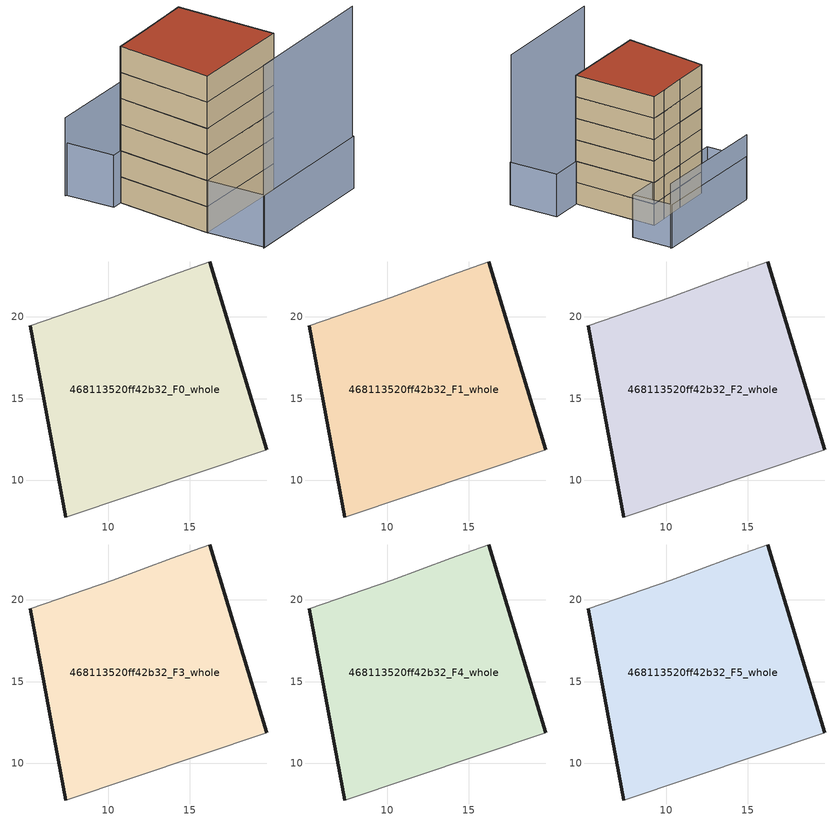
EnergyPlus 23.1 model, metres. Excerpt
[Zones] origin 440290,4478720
468113520ff42b32_F0_whole
 floor ground (EU_floor_Construction): 19.72,11.84 16.22,23.37 13.9,22.56 10.26,21.22 5.2,19.46 7.39,7.74 z0
 wall outside (EU_wall_Construction): 16.22,23.37 19.72,11.84 / 7.39,7.74 5.2,19.46 z0:3
 wall adiabatic (EU_wall_Construction): 19.72,11.84 7.39,7.74 / 5.2,19.46 10.26,21.22 13.9,22.56 16.22,23.37 z0:3
468113520ff42b32_F1_whole
 floor to 468113520ff42b32_F0_whole (EU_floor_Construction): 19.72,11.84 16.22,23.37 13.9,22.56 10.26,21.22 5.19,19.46 7.39,7.74 z3
 wall outside (EU_wall_Construction): 16.22,23.37 19.72,11.84 / 7.39,7.74 5.2,19.46 z3:6
 wall adiabatic (EU_wall_Construction): 19.72,11.84 7.39,7.74 / 5.2,19.46 10.26,21.22 13.9,22.56 16.22,23.37 z3:6
468113520ff42b32_F2_whole
 floor to 468113520ff42b32_F1_whole (EU_floor_Construction): 19.72,11.84 16.22,23.37 13.9,22.56 10.26,21.22 5.19,19.46 7.39,7.74 z6
 wall outside (EU_wall_Construction): 16.22,23.37 19.72,11.84 / 7.39,7.74 5.2,19.46 z6:9
 wall adiabatic (EU_wall_Construction): 19.72,11.84 7.39,7.74 / 5.2,19.46 10.26,21.22 13.9,22.56 16.22,23.37 z6:9
468113520ff42b32_F3_whole
 floor to 468113520ff42b32_F2_whole (EU_floor_Construction): 19.72,11.84 16.22,23.37 13.9,22.56 10.26,21.22 5.19,19.46 7.39,7.74 z9
 wall outside (EU_wall_Construction): 16.22,23.37 19.72,11.84 / 7.39,7.74 5.2,19.46 z9:12
 wall adiabatic (EU_wall_Construction): 19.72,11.84 7.39,7.74 / 5.2,19.46 10.26,21.22 13.9,22.56 16.22,23.37 z9:12
468113520ff42b32_F4_whole
 floor to 468113520ff42b32_F3_whole (EU_floor_Construction): 19.72,11.84 16.22,23.37 13.9,22.56 10.26,21.22 5.19,19.46 7.39,7.74 z12
 wall outside (EU_wall_Construction): 16.22,23.37 19.72,11.84 / 7.39,7.74 5.2,19.46 z12:15
 wall adiabatic (EU_wall_Construction): 19.72,11.84 7.39,7.74 / 5.2,19.46 10.26,21.22 13.9,22.56 16.22,23.37 z12:15
468113520ff42b32_F5_whole
 floor to 468113520ff42b32_F4_whole (EU_floor_Construction): 19.72,11.84 16.22,23.37 13.9,22.56 10.26,21.22 5.19,19.46 7.39,7.74 z15
 wall outside (EU_wall_Construction): 16.22,23.37 19.72,11.84 / 7.39,7.74 5.2,19.46 z15:18
 wall adiabatic (EU_wall_Construction): 19.72,11.84 7.39,7.74 / 5.2,19.46 10.26,21.22 13.9,22.56 16.22,23.37 z15:18
 roof outside (EU_roof_Construction): 16.22,23.37 19.72,11.84 7.39,7.74 5.2,19.46 10.26,21.22 13.9,22.56 z18
shading: 18.99,30.13 1.83,24.48 z0:9; 9.5,1.02 26.28,6.88 z0:21; 9.67,1.08 7.39,7.73 / 7.39,7.73 24.14,13.47 / 24.14,13.47 26.42,6.81 / 26.42,6.81 9.67,1.08 / 2.04,24.57 18.8,30.15 / 18.8,30.15 20.67,24.54 / 20.67,24.54 3.9,18.96 / 3.9,18.96 2.04,24.57 z0:6
[Building]
EU S2 Campaign: North Axis=0; Terrain=City; Solar Distribution=FullExterior
[Site:Location]
Madrid: Latitude=40.5; Longitude=-3.5; Time Zone=1; Elevation=609
[SizingPeriod:WeatherFileDays]
AnnualSizingPeriod: Begin Month=1; Begin Day of Month=1; End Month=12; End Day of Month=31; Day of Week for Start Day=Monday; Use Weather File Daylight Saving Period=No; Use Weather File Rain and Snow Indicators=No
[MATERIAL]
EU_InternalMass_Material: Roughness=MediumRough; Thickness=0.1; Conductivity=1; Density=1800; Specific Heat=900; Thermal Absorptance=0.9; Solar Absorptance=0.7; Visible Absorptance=0.7
[MATERIAL:NOMASS] Roughness=MediumRough; Thermal Absorptance=0.9; Solar Absorptance=0.7; Visible Absorptance=0.7
Name | Thermal Resistance
EU_wall_NoMass | 1.60022
EU_roof_NoMass | 1.57597
EU_floor_NoMass | 0.470652
[CONSTRUCTION]
EU_wall_Construction: EU_wall_NoMass
EU_roof_Construction: EU_roof_NoMass
EU_floor_Construction: EU_floor_NoMass
EU_InternalMass_Construction: EU_InternalMass_Material
[ZONE] Type=1; Multiplier=1; Ceiling Height=autocalculate; Floor Area=autocalculate; Part of Total Floor Area=Yes
Name | Volume
468113520ff42b32_F0_whole | 441.368
468113520ff42b32_F1_whole; 468113520ff42b32_F2_whole; 468113520ff42b32_F3_whole; 468113520ff42b32_F4_whole; 468113520ff42b32_F5_whole | 441.367
[INTERNALMASS] Construction=EU_InternalMass_Construction; Surface Area=147.123
Name | Zone or ZoneList
468113520ff42b32_F0_whole_EU_InternalMass | 468113520ff42b32_F0_whole
468113520ff42b32_F1_whole_EU_InternalMass | 468113520ff42b32_F1_whole
468113520ff42b32_F2_whole_EU_InternalMass | 468113520ff42b32_F2_whole
468113520ff42b32_F3_whole_EU_InternalMass | 468113520ff42b32_F3_whole
468113520ff42b32_F4_whole_EU_InternalMass | 468113520ff42b32_F4_whole
468113520ff42b32_F5_whole_EU_InternalMass | 468113520ff42b32_F5_whole
[OTHEREQUIPMENT] Fuel Type=Electricity; Design Level Calculation Method=Watts/Area; Power per Zone Floor Area=1; Fraction Latent=0; Fraction Radiant=0; Fraction Lost=0; Carbon Dioxide Generation Rate=0; EndUse Subcategory=EU_Step8_InternalGains
Name | Zone or ZoneList or Space or SpaceList | Schedule
EU_Step8_InternalGain_468113520ff42b32_F0_whole_f000 | 468113520ff42b32_F0_whole | EU_Step8_GainSchedule_468113520ff42b32_F0_whole_f000
EU_Step8_InternalGain_468113520ff42b32_F1_whole_f000 | 468113520ff42b32_F1_whole | EU_Step8_GainSchedule_468113520ff42b32_F1_whole_f000
EU_Step8_InternalGain_468113520ff42b32_F2_whole_f000 | 468113520ff42b32_F2_whole | EU_Step8_GainSchedule_468113520ff42b32_F2_whole_f000
EU_Step8_InternalGain_468113520ff42b32_F3_whole_f000 | 468113520ff42b32_F3_whole | EU_Step8_GainSchedule_468113520ff42b32_F3_whole_f000
EU_Step8_InternalGain_468113520ff42b32_F4_whole_f000 | 468113520ff42b32_F4_whole | EU_Step8_GainSchedule_468113520ff42b32_F4_whole_f000
EU_Step8_InternalGain_468113520ff42b32_F5_whole_f000 | 468113520ff42b32_F5_whole | EU_Step8_GainSchedule_468113520ff42b32_F5_whole_f000
[ZONEVENTILATION:DESIGNFLOWRATE] Schedule=EU_AlwaysOn; Design Flow Rate Calculation Method=AirChanges/Hour; Air Changes per Hour=0.480704; Ventilation Type=Natural; Fan Pressure Rise=0; Fan Total Efficiency=1; Constant Term Coefficient=1; Temperature Term Coefficient=0; Velocity Term Coefficient=0; Velocity Squared Term Coefficient=0; Minimum Indoor Temperature=-100; Maximum Indoor Temperature=100; Delta Temperature=-100; Minimum Outdoor Temperature=-100; Maximum Outdoor Temperature=100; Maximum Wind Speed=40
Name | Zone or ZoneList or Space or SpaceList
EU_ConstantAir_468113520ff42b32_F0_whole | 468113520ff42b32_F0_whole
EU_ConstantAir_468113520ff42b32_F1_whole | 468113520ff42b32_F1_whole
EU_ConstantAir_468113520ff42b32_F2_whole | 468113520ff42b32_F2_whole
EU_ConstantAir_468113520ff42b32_F3_whole | 468113520ff42b32_F3_whole
EU_ConstantAir_468113520ff42b32_F4_whole | 468113520ff42b32_F4_whole
EU_ConstantAir_468113520ff42b32_F5_whole | 468113520ff42b32_F5_whole
[HVACTEMPLATE:THERMOSTAT] Constant Heating Setpoint=20; Constant Cooling Setpoint=50
EU_HeatOnly_468113520ff42b32_F0_whole; EU_HeatOnly_468113520ff42b32_F1_whole; EU_HeatOnly_468113520ff42b32_F2_whole; EU_HeatOnly_468113520ff42b32_F3_whole; EU_HeatOnly_468113520ff42b32_F4_whole; EU_HeatOnly_468113520ff42b32_F5_whole
[HVACTEMPLATE:ZONE:IDEALLOADSAIRSYSTEM] System Availability Schedule=EU_AlwaysOn; Maximum Heating Supply Air Temperature=50; Minimum Cooling Supply Air Temperature=13; Maximum Heating Supply Air Humidity Ratio=0.0156; Minimum Cooling Supply Air Humidity Ratio=0.0077; Heating Limit=NoLimit; Cooling Limit=NoLimit; Heating Availability Schedule=EU_AlwaysOn; Cooling Availability Schedule=EU_CoolingOff; Dehumidification Control Type=ConstantSensibleHeatRatio; Cooling Sensible Heat Ratio=0.7; Dehumidification Setpoint=60; Humidification Control Type=None; Humidification Setpoint=30; Outdoor Air Method=None; Outdoor Air Flow Rate per Person=0.00944; Outdoor Air Flow Rate per Zone Floor Area=0; Outdoor Air Flow Rate per Zone=0; Demand Controlled Ventilation Type=None; Outdoor Air Economizer Type=NoEconomizer; Heat Recovery Type=None; Sensible Heat Recovery Effectiveness=0.7; Latent Heat Recovery Effectiveness=0.65
Name | Template Thermostat
468113520ff42b32_F0_whole | EU_HeatOnly_468113520ff42b32_F0_whole
468113520ff42b32_F1_whole | EU_HeatOnly_468113520ff42b32_F1_whole
468113520ff42b32_F2_whole | EU_HeatOnly_468113520ff42b32_F2_whole
468113520ff42b32_F3_whole | EU_HeatOnly_468113520ff42b32_F3_whole
468113520ff42b32_F4_whole | EU_HeatOnly_468113520ff42b32_F4_whole
468113520ff42b32_F5_whole | EU_HeatOnly_468113520ff42b32_F5_whole
[SIZING:ZONE] Zone Cooling Design Supply Air Temperature Input Method=SupplyAirTemperature; Zone Cooling Design Supply Air Temperature=13; Zone Heating Design Supply Air Temperature Input Method=SupplyAirTemperature; Zone Heating Design Supply Air Temperature=50; Zone Cooling Design Supply Air Humidity Ratio=0.008; Zone Heating Design Supply Air Humidity Ratio=0.008; Cooling Design Air Flow Method=DesignDay; Cooling Design Air Flow Rate=0; Cooling Minimum Air Flow per Zone Floor Area=0.000762; Cooling Minimum Air Flow=0; Cooling Minimum Air Flow Fraction=0.2; Heating Design Air Flow Method=DesignDay; Heating Design Air Flow Rate=0; Heating Maximum Air Flow per Zone Floor Area=0.002032; Heating Maximum Air Flow=0.141576; Heating Maximum Air Flow Fraction=0.3; Account for Dedicated Outdoor Air System=No; Dedicated Outdoor Air System Control Strategy=NeutralSupplyAir; Dedicated Outdoor Air Low Setpoint Temperature for Design=autosize; Dedicated Outdoor Air High Setpoint Temperature for Design=autosize; Zone Load Sizing Method=Sensible Load Only No Latent Load; Zone Latent Cooling Design Supply Air Humidity Ratio Input Method=HumidityRatioDifference; Zone Cooling Design Supply Air Humidity Ratio Difference=0.005; Zone Latent Heating Design Supply Air Humidity Ratio Input Method=HumidityRatioDifference; Zone Humidification Design Supply Air Humidity Ratio Difference=0.005
468113520ff42b32_F0_whole; 468113520ff42b32_F1_whole; 468113520ff42b32_F2_whole; 468113520ff42b32_F3_whole; 468113520ff42b32_F4_whole; 468113520ff42b32_F5_whole
[SCHEDULE:CONSTANT]
Name | Hourly Value
EU_AlwaysOn | 1
EU_CoolingOff | 0
[SCHEDULE:FILE] Column Number=1; Rows to Skip at Top=0; Number of Hours of Data=8760; Column Separator=Comma; Interpolate to Timestep=No; Minutes per Item=60; Adjust Schedule for Daylight Savings=Yes
Name | File
EU_Step8_GainSchedule_468113520ff42b32_F0_whole_f000 | ../../schedules/468113520ff42b32/468113520ff42b32_F0_whole_f000_gain.csv
EU_Step8_GainSchedule_468113520ff42b32_F1_whole_f000 | ../../schedules/468113520ff42b32/468113520ff42b32_F1_whole_f000_gain.csv
EU_Step8_GainSchedule_468113520ff42b32_F2_whole_f000 | ../../schedules/468113520ff42b32/468113520ff42b32_F2_whole_f000_gain.csv
EU_Step8_GainSchedule_468113520ff42b32_F3_whole_f000 | ../../schedules/468113520ff42b32/468113520ff42b32_F3_whole_f000_gain.csv
EU_Step8_GainSchedule_468113520ff42b32_F4_whole_f000 | ../../schedules/468113520ff42b32/468113520ff42b32_F4_whole_f000_gain.csv
EU_Step8_GainSchedule_468113520ff42b32_F5_whole_f000 | ../../schedules/468113520ff42b32/468113520ff42b32_F5_whole_f000_gain.csv
